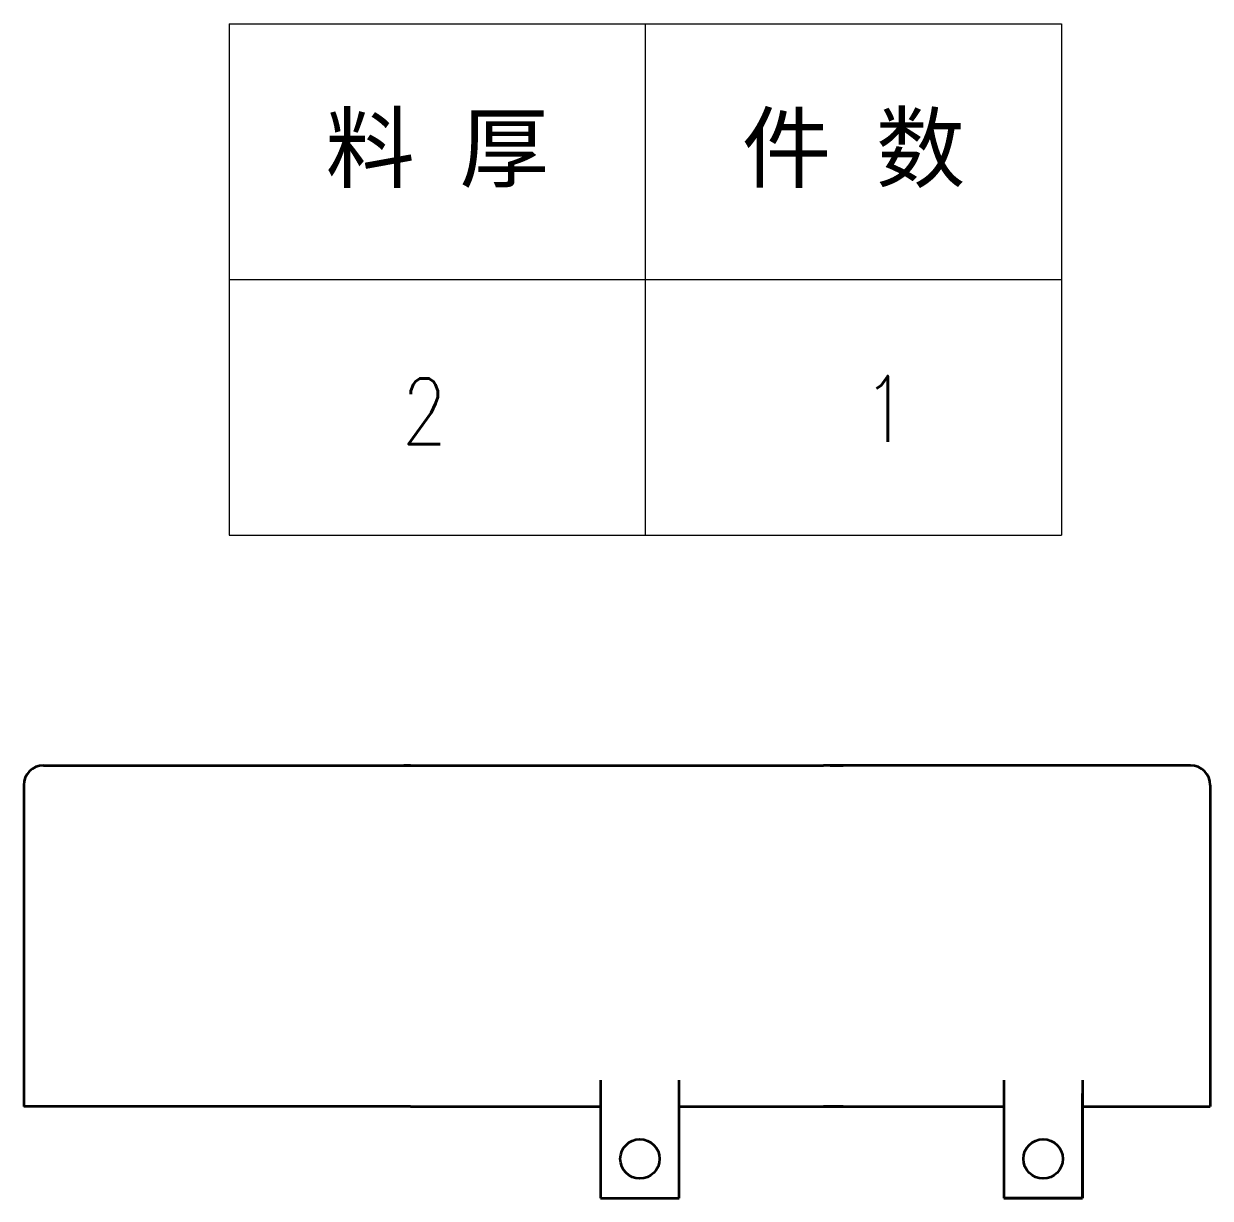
# Model space of a CAD drawing. Header units: millimetres. Extents: x 1201 to 11615, y -7347 to 2683.
# Drawn here: x 5582.3 to 5763.3, y -2746.5 to -2567.4 of the extents above; entities that cross this region are included whole.
import ezdxf
from ezdxf.enums import TextEntityAlignment as Align

# ---------------------------------------------------------------- set-up
doc = ezdxf.new("R2010")
doc.units = ezdxf.units.MM
doc.linetypes.add('AM_ISO02W050x2', pattern=[3.75, 3, -0.75])
doc.layers.add('DIM', color=3, linetype='Continuous', lineweight=20)
doc.layers.add('HIDDEN', color=1, linetype='AM_ISO02W050x2', lineweight=18)
doc.styles.add('DIM', font='romans.shx', dxfattribs={"width": 0.8, "bigfont": 'bigfont.shx'})
doc.styles.get("Standard").update_dxf_attribs({"font": 'arial.ttf'})

# ---------------------------------------------------------------- blocks, each defined once
blk = doc.blocks.new('*T31')
at = {"color": 0, "linetype": 'ByBlock', "lineweight": -2, "transparency": 16777216}
for p, q in [((0, 0), (127, 0)), ((0, 0), (0, -78)), ((63.5, 0), (63.5, -78)), ((127, 0), (127, -78)), ((0, -39), (127, -39)), ((0, -78), (127, -78))]:
    blk.add_line(p, q, dxfattribs=at)
at = {"color": 0, "transparency": 16777216, "char_height": 10, "width": 60.5, "attachment_point": 5}
for s, insert in [('{\\fSimSun|b0|i0|c134|p2;料 厚}', (31.75, -19.5)), ('{\\fSimSun|b0|i0|c134|p2;件 数}', (95.25, -19.5))]:
    blk.add_mtext(s, dxfattribs=dict(at, insert=insert))
blk = doc.blocks.new('拆图参数')
blk.add_blockref('*T31', (-63.5, 78))
at = {"style": 'DIM', "width": 0.8}
blk.add_attdef('6', text='', height=10, dxfattribs=at).set_placement((-37.13, 18.91), align=Align.MIDDLE_LEFT)
blk.add_attdef('1', text='', height=10, dxfattribs=at).set_placement((36.65, 19.27), align=Align.MIDDLE_CENTER)

msp = doc.modelspace()

# ---------------------------------------------------------------- linework, layer by layer
at = {"color": 7, "lineweight": 35}
for p, q in [((5585.291, -2680.465), (5638.291, -2680.465)), ((5641.291, -2680.465), (5704.291, -2680.465)), ((5760.291, -2680.465), (5707.291, -2680.465)), ((5582.291, -2683.465), (5582.291, -2732.465)), ((5582.291, -2683.465), (5582.291, -2732.465)), ((5763.291, -2683.465), (5763.291, -2732.465)), ((5763.291, -2683.465), (5763.291, -2732.465)), ((5638.291, -2732.465), (5613.791, -2732.465)), ((5641.291, -2732.465), (5670.291, -2732.465)), ((5682.291, -2732.465), (5704.291, -2732.465)), ((5707.291, -2732.465), (5731.791, -2732.465)), ((5670.291, -2746.465), (5682.291, -2746.465)), ((5743.791, -2746.465), (5731.791, -2746.465))]:
    msp.add_line(p, q, dxfattribs=at)
at = {"color": 7, "lineweight": 35, "ltscale": 0.05}
for p, q in [((5638.291, -2680.465), (5640.291, -2680.465)), ((5705.291, -2680.465), (5707.291, -2680.465)), ((5731.791, -2728.465), (5731.791, -2746.465)), ((5743.791, -2746.465), (5743.791, -2730.465)), ((5640.291, -2732.465), (5638.291, -2732.465)), ((5707.291, -2732.465), (5705.291, -2732.465))]:
    msp.add_line(p, q, dxfattribs=at)
at = {"color": 7, "lineweight": 35, "ltscale": 0.075}
for p, q in [((5638.291, -2680.465), (5641.291, -2680.465)), ((5707.291, -2680.465), (5704.291, -2680.465)), ((5641.291, -2732.465), (5638.291, -2732.465)), ((5704.291, -2732.465), (5707.291, -2732.465))]:
    msp.add_line(p, q, dxfattribs=at)
at = {"color": 7, "lineweight": 35, "ltscale": 0.025}
for p, q in [((5641.291, -2680.465), (5640.291, -2680.465)), ((5705.291, -2680.465), (5704.291, -2680.465)), ((5641.291, -2732.465), (5640.291, -2732.465)), ((5705.291, -2732.465), (5704.291, -2732.465))]:
    msp.add_line(p, q, dxfattribs=at)
at = {"color": 7, "lineweight": 35, "ltscale": 0.375}
for p, q in [((5670.291, -2728.465), (5670.291, -2746.465)), ((5682.291, -2746.465), (5682.291, -2728.465)), ((5743.791, -2728.465), (5743.791, -2746.465)), ((5731.791, -2731.465), (5731.791, -2746.465))]:
    msp.add_line(p, q, dxfattribs=at)
at = {"color": 7, "lineweight": 35, "ltscale": 0.4875}
for p, q in [((5613.791, -2732.465), (5582.291, -2732.465)), ((5743.791, -2732.465), (5763.291, -2732.465))]:
    msp.add_line(p, q, dxfattribs=at)
at = {"color": 7, "lineweight": 35, "ltscale": 0.3}
for p, q in [((5670.291, -2746.465), (5682.291, -2746.465)), ((5731.791, -2746.465), (5743.791, -2746.465))]:
    msp.add_line(p, q, dxfattribs=at)
at = {"color": 7, "lineweight": 35}
for centre in [(5676.291, -2740.465), (5737.791, -2740.465)]:
    msp.add_circle(centre, 3, dxfattribs=at)
for centre, start, end in [((5585.291, -2683.465), 90, 180), ((5760.291, -2683.465), 0, 90)]:
    msp.add_arc(centre, 3, start, end, dxfattribs=at)
at = {"layer": 'HIDDEN', "ltscale": 0.05}
for p, q in [((5670.291, -2746.465), (5670.291, -2730.465)), ((5682.291, -2746.465), (5682.291, -2730.465))]:
    msp.add_line(p, q, dxfattribs=at)

# ---------------------------------------------------------------- block references
at = {"layer": 'DIM'}
msp.add_blockref('拆图参数', (5677.111, -2645.363), dxfattribs=at).add_auto_attribs({'1': '1', '6': '2'})

doc.saveas('drawing.dxf')
